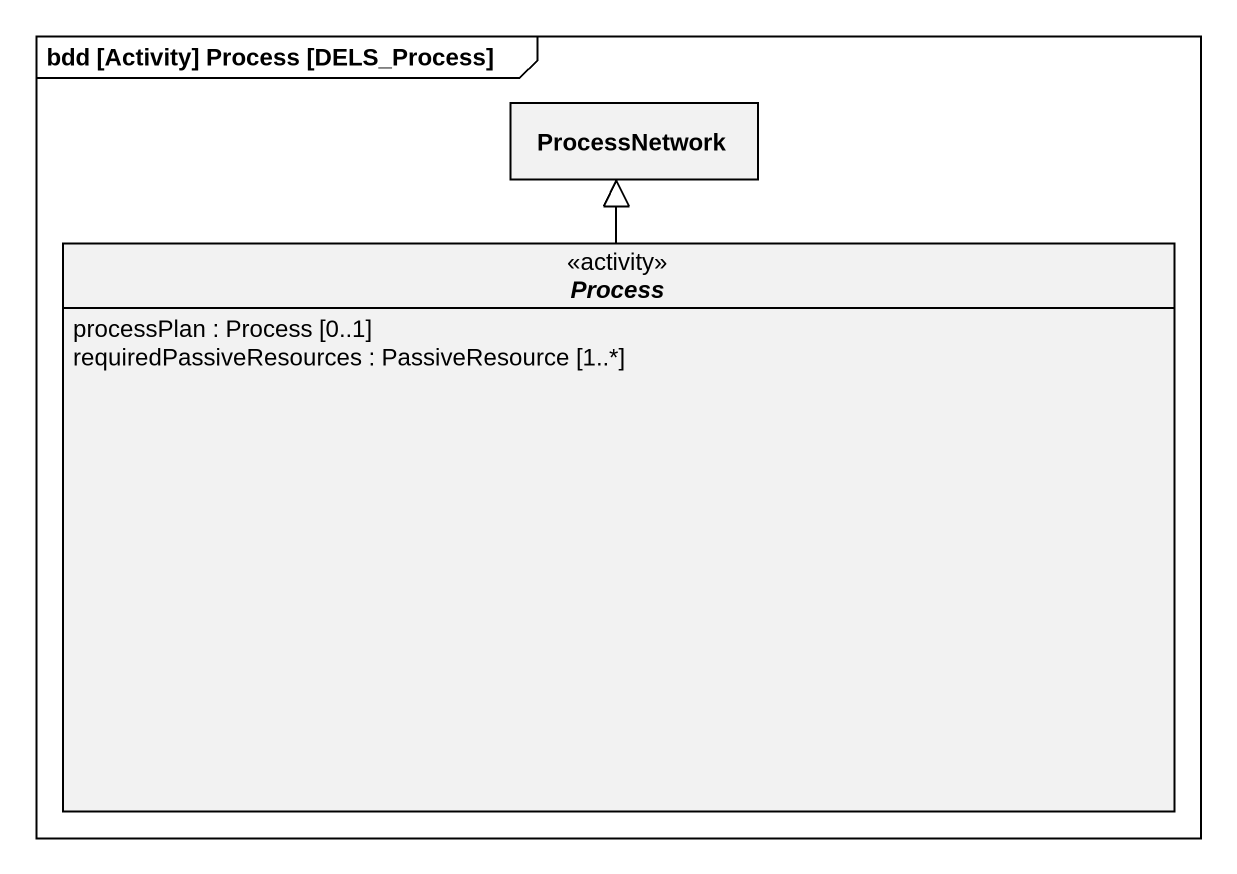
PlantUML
@startuml
mainframe bdd [Activity] Process [DELS_Process]
hide circle
hide empty members
class ProcessNetwork
abstract class "Process" as Process_ <<activity>> {
  processPlan : Process [0..1]
  requiredPassiveResources : PassiveResource [1..*]
}
Process_ -up-|> ProcessNetwork
@enduml
